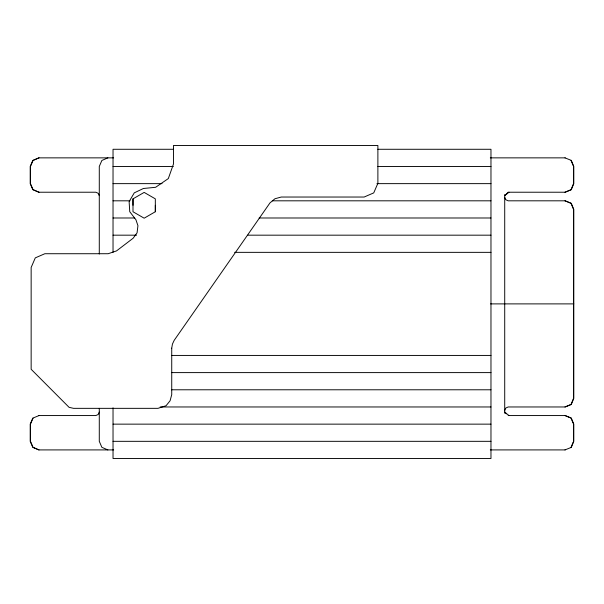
<?xml version="1.0" encoding="UTF-8"?>
<svg xmlns="http://www.w3.org/2000/svg" width="604" height="604" viewBox="0 0 604 604"><rect width="100%" height="100%" fill="white"/><g stroke="black" fill="none" stroke-linecap="round" stroke-linejoin="round"><path stroke-width="0.91" d="M132.993 205.3L132.993 198.852L144.16 192.404L155.326 198.852L155.326 211.747L144.16 218.195L132.993 211.747L132.993 198.852M155.326 211.747L155.326 205.3M571.022 447.398L573.166 442.196M33.054 418.149L30.472 424.144L30.472 441.328L33.054 447.322L39.034 449.912M99.282 412.117L98.195 414.465L95.847 415.56L38.762 415.56M504.718 410.403L505.805 408.055L508.153 406.968L565.238 406.968L571.293 404.454L573.8 398.376L573.8 209.407L571.293 203.329L565.238 200.815L508.153 200.815L505.805 199.728L504.718 197.38M509.013 192.223L504.718 195.658L508.153 192.223L565.238 192.223L571.293 189.709L573.8 183.639L573.8 166.455L571.293 160.385L564.966 157.863M39.034 157.863L33.054 160.46L30.472 166.455L30.472 183.639L33.054 189.633L39.034 192.223M39.034 415.56L32.782 418.149L30.2 424.144L30.2 441.328L32.782 447.322L38.762 449.912L113.635 449.912M107.874 157.863L101.872 160.46L99.282 166.455L99.282 254.012M564.966 192.223L571.022 189.709L573.528 183.639L573.528 166.455M564.966 406.968L571.022 404.454L573.528 398.376L573.528 209.407L571.022 203.329L564.966 200.815M564.966 449.912L571.293 447.398L573.8 441.328L573.8 424.144L571.293 418.074L565.238 415.56L508.153 415.56M173.348 149.279L113.031 149.279L113.031 252.351M377.87 149.279L490.969 149.279L490.969 458.504L113.031 458.504L113.031 407.828M113.635 157.863L38.762 157.863L32.782 160.46L30.2 166.455L30.2 183.639L32.782 189.633L38.762 192.223L95.847 192.223L98.195 193.318L99.282 195.658M490.32 157.863L565.238 157.863M113.031 166.455L173.348 166.455M377.87 166.455L490.969 166.455M113.031 183.639L162.038 183.639M376.926 183.639L490.969 183.639M113.031 200.815L129.996 200.815M272.313 200.815L490.969 200.815M113.031 217.991L134.707 217.991M259.116 217.991L490.969 217.991M113.031 235.175L136.587 235.175M247.806 235.175L490.969 235.175M234.609 252.351L490.969 252.351M490.591 303.887L573.8 303.887M171.46 355.431L490.969 355.431M171.46 372.608L490.969 372.608M171.46 389.784L490.969 389.784M160.151 406.968L490.969 406.968M113.031 424.144L490.969 424.144M113.031 441.328L490.969 441.328M490.32 449.912L565.238 449.912M564.966 415.56L571.022 418.074L573.166 423.276M107.874 449.912L101.872 447.322L99.282 441.328L99.282 408.357M509.013 415.56L504.718 412.117L506.431 413.838M571.022 160.385L573.166 165.587M573.528 424.144L573.528 441.328M504.718 194.571L504.718 413.211M171.732 348.176L171.732 394.593L170.086 400.762L166.07 405.714L157.991 408.342L73.514 408.342L69.082 407.33L31.151 369.278L31.151 267.466L35.289 257.87L44.855 253.725L108.169 253.725L116.512 250.909L133.167 238.203L137.063 232.85L137.939 225.692L135.915 219.72L129.747 211.687L129.128 201.585L134.269 192.857L143.405 188.493L155.628 187.293L168.32 178.58L173.454 164.062L173.454 145.496L377.885 145.496L377.885 183.291L373.74 192.887L364.144 197.032L281.245 197.032L274.963 198.746L269.965 202.921L174.201 340.316L172.434 344.076L171.732 348.176"/></g></svg>
